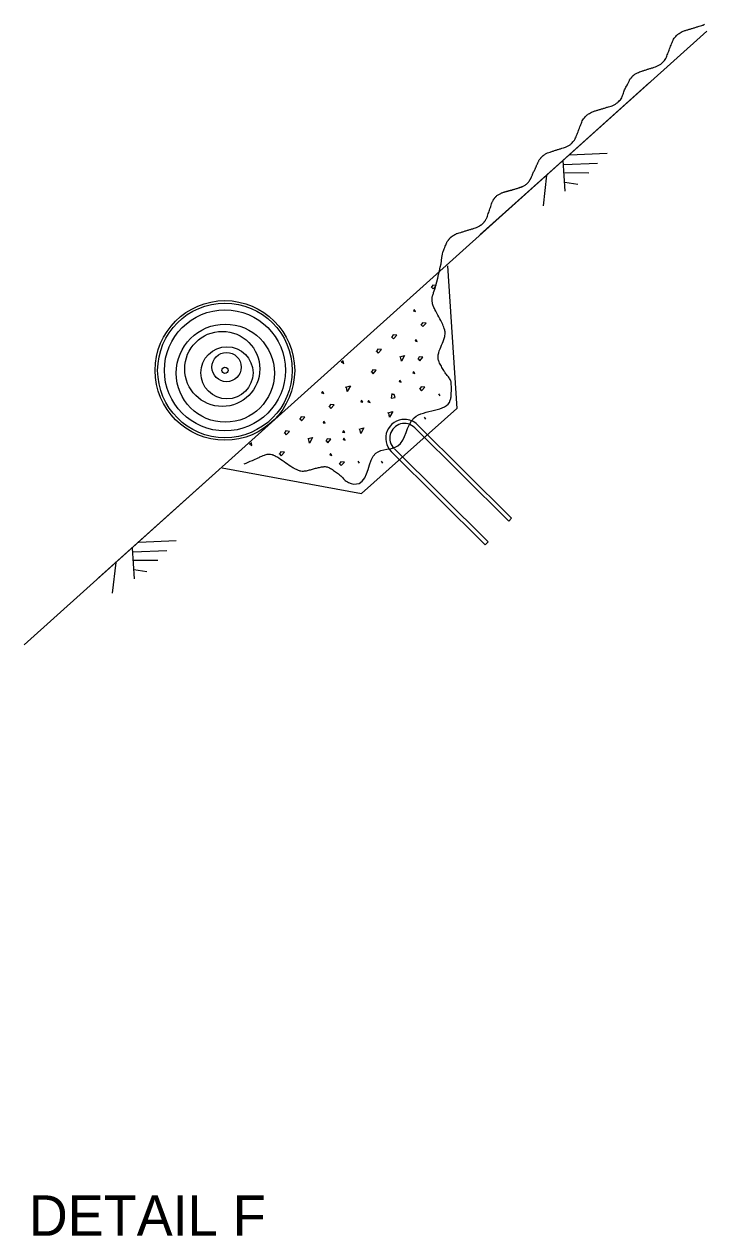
# Model space of a CAD drawing. Extents: x -772.7 to -720.5, y -341.5 to -314.9.
# Drawn here: x -723.51 to -720.48, y -341.39 to -336 of the extents above; entities that cross this region are included whole.
import ezdxf

# ---------------------------------------------------------------- set-up
doc = ezdxf.new("R2010")
doc.units = 0
for name, color, linetype in [('ls_AREA-EC-ROLLED-PRODUCT', 7, 'Continuous'), ('mc_SLOPE-PROTECTION', 7, 'Continuous'), ('str_Misc-Steel-A', 7, 'Continuous'), ('wpc_NO-PLOT', 7, 'Continuous')]:
    doc.layers.add(name, color=color, linetype=linetype)

msp = doc.modelspace()

# ---------------------------------------------------------------- linework, layer by layer
at = {"layer": 'ls_AREA-EC-ROLLED-PRODUCT'}
for p, q in [((-721.6956, -337.1621), (-721.7027, -337.1738)), ((-721.7025, -337.1701), (-721.6938, -337.1798)), ((-721.68, -337.1638), (-721.6956, -337.1621)), ((-721.6938, -337.1798), (-721.68, -337.1638)), ((-721.7776, -337.2722), (-721.7808, -337.2795)), ((-721.7807, -337.2776), (-721.7716, -337.2799)), ((-721.7776, -337.2713), (-721.7777, -337.2731)), ((-721.7716, -337.2799), (-721.7776, -337.2713)), ((-721.7409, -337.3296), (-721.748, -337.3413)), ((-721.7478, -337.3376), (-721.7391, -337.3473)), ((-721.7253, -337.3314), (-721.7409, -337.3296)), ((-721.7391, -337.3473), (-721.7253, -337.3314)), ((-721.8716, -337.384), (-721.8787, -337.3957)), ((-721.8785, -337.392), (-721.8697, -337.4017)), ((-721.8559, -337.3857), (-721.8716, -337.384)), ((-721.8697, -337.4017), (-721.8559, -337.3857)), ((-721.7709, -337.4049), (-721.774, -337.4121)), ((-721.7739, -337.4103), (-721.7648, -337.4126)), ((-721.7708, -337.404), (-721.7709, -337.4058)), ((-721.7648, -337.4126), (-721.7708, -337.404)), ((-721.9397, -337.4471), (-721.9468, -337.4588)), ((-721.9466, -337.4551), (-721.9379, -337.4648)), ((-721.9241, -337.4488), (-721.9397, -337.4471)), ((-721.9379, -337.4648), (-721.9241, -337.4488)), ((-722.0934, -337.4994), (-722.1021, -337.5072)), ((-722.102, -337.5054), (-722.0912, -337.5115)), ((-722.0912, -337.5115), (-722.0934, -337.4994)), ((-721.8425, -337.4808), (-721.8209, -337.4754)), ((-721.8352, -337.5006), (-721.8388, -337.481)), ((-721.8209, -337.4754), (-721.8352, -337.5006)), ((-721.7555, -337.4816), (-721.7626, -337.4932)), ((-721.7624, -337.4896), (-721.7537, -337.4993)), ((-721.7399, -337.4833), (-721.7555, -337.4816)), ((-721.7537, -337.4993), (-721.7399, -337.4833)), ((-721.9622, -337.5394), (-721.9693, -337.5511)), ((-721.9691, -337.5474), (-721.9604, -337.5571)), ((-721.9466, -337.5412), (-721.9622, -337.5394)), ((-721.9604, -337.5571), (-721.9466, -337.5412)), ((-721.7813, -337.5478), (-721.7844, -337.555)), ((-721.7843, -337.5532), (-721.7752, -337.5555)), ((-721.7812, -337.5469), (-721.7813, -337.5487)), ((-721.7752, -337.5555), (-721.7812, -337.5469)), ((-722.1866, -337.6352), (-722.1867, -337.6371)), ((-722.1805, -337.6439), (-722.1866, -337.6352)), ((-722.0829, -337.6156), (-722.0613, -337.6102)), ((-722.0756, -337.6354), (-722.0792, -337.6158)), ((-722.0613, -337.6102), (-722.0756, -337.6354)), ((-721.8416, -337.5863), (-721.8448, -337.5936)), ((-721.8447, -337.5917), (-721.8356, -337.5941)), ((-721.8416, -337.5854), (-721.8417, -337.5873)), ((-721.8356, -337.5941), (-721.8416, -337.5854)), ((-721.747, -337.6142), (-721.7541, -337.6259)), ((-721.7539, -337.6222), (-721.7451, -337.6319)), ((-721.7313, -337.6159), (-721.747, -337.6142)), ((-721.7451, -337.6319), (-721.7313, -337.6159)), ((-722.1866, -337.6362), (-722.1898, -337.6434)), ((-722.1897, -337.6416), (-722.1805, -337.6439)), ((-722.013, -337.6756), (-722.0161, -337.6829)), ((-722.016, -337.681), (-722.0069, -337.6833)), ((-722.0069, -337.6833), (-722.013, -337.6747)), ((-722.013, -337.6747), (-722.013, -337.6765)), ((-721.9807, -337.6763), (-721.9838, -337.6836)), ((-721.9837, -337.6818), (-721.9746, -337.6841)), ((-721.9806, -337.6754), (-721.9807, -337.6773)), ((-721.9746, -337.6841), (-721.9806, -337.6754)), ((-721.8781, -337.6446), (-721.8801, -337.6658)), ((-721.8801, -337.6658), (-721.8633, -337.663)), ((-721.8672, -337.6489), (-721.8764, -337.6484)), ((-721.8633, -337.663), (-721.8672, -337.6489)), ((-721.6619, -337.6551), (-721.6679, -337.6464)), ((-722.1499, -337.6936), (-722.157, -337.7053)), ((-722.1568, -337.7016), (-722.1481, -337.7113)), ((-722.1342, -337.6953), (-722.1499, -337.6936)), ((-722.1481, -337.7113), (-722.1342, -337.6953)), ((-721.8947, -337.7298), (-721.8731, -337.7245)), ((-721.8874, -337.7496), (-721.891, -337.73)), ((-721.8731, -337.7245), (-721.8874, -337.7496)), ((-722.2805, -337.7479), (-722.2876, -337.7596)), ((-722.2874, -337.7559), (-722.2787, -337.7656)), ((-722.2649, -337.7497), (-722.2805, -337.7479)), ((-722.2787, -337.7656), (-722.2649, -337.7497)), ((-722.1798, -337.7688), (-722.183, -337.7761)), ((-722.1829, -337.7742), (-722.1737, -337.7766)), ((-722.1798, -337.7679), (-722.1799, -337.7698)), ((-722.1737, -337.7766), (-722.1798, -337.7679)), ((-721.7259, -337.7587), (-721.7319, -337.7501)), ((-722.3486, -337.8111), (-722.3558, -337.8227)), ((-722.3556, -337.819), (-722.3468, -337.8288)), ((-722.333, -337.8128), (-722.3486, -337.8111)), ((-722.3468, -337.8288), (-722.333, -337.8128)), ((-722.2514, -337.8447), (-722.2298, -337.8394)), ((-722.2442, -337.8646), (-722.2477, -337.8449)), ((-722.2298, -337.8394), (-722.2442, -337.8646)), ((-722.1645, -337.8455), (-722.1716, -337.8572)), ((-722.1488, -337.8472), (-722.1645, -337.8455)), ((-722.1626, -337.8632), (-722.1488, -337.8472)), ((-722.0932, -337.8103), (-722.0964, -337.8176)), ((-722.0962, -337.8157), (-722.0871, -337.818)), ((-722.0913, -337.8437), (-722.0944, -337.851)), ((-722.0943, -337.8491), (-722.0852, -337.8514)), ((-722.0871, -337.818), (-722.0932, -337.8094)), ((-722.0932, -337.8094), (-722.0932, -337.8113)), ((-722.0912, -337.8428), (-722.0913, -337.8447)), ((-722.0852, -337.8514), (-722.0912, -337.8428)), ((-722.0231, -337.8031), (-722.0015, -337.7977)), ((-722.0158, -337.8229), (-722.0194, -337.8033)), ((-722.0015, -337.7977), (-722.0158, -337.8229)), ((-722.5023, -337.8633), (-722.511, -337.8712)), ((-722.511, -337.8693), (-722.5002, -337.8755)), ((-722.5002, -337.8755), (-722.5023, -337.8633)), ((-722.3712, -337.9034), (-722.3783, -337.9151)), ((-722.3555, -337.9051), (-722.3712, -337.9034)), ((-722.1714, -337.8535), (-722.1626, -337.8632)), ((-722.3781, -337.9114), (-722.3694, -337.9211)), ((-722.3694, -337.9211), (-722.3555, -337.9051)), ((-722.1506, -337.9117), (-722.1537, -337.9189)), ((-722.1536, -337.9171), (-722.1445, -337.9194)), ((-722.1505, -337.9108), (-722.1506, -337.9126)), ((-722.1445, -337.9194), (-722.1505, -337.9108)), ((-722.1042, -337.9476), (-722.1113, -337.9593)), ((-722.1111, -337.9556), (-722.1024, -337.9653)), ((-722.0886, -337.9494), (-722.1042, -337.9476)), ((-722.1024, -337.9653), (-722.0886, -337.9494)), ((-722.0214, -337.9539), (-722.0274, -337.9452)), ((-721.9178, -337.9539), (-721.9238, -337.9452))]:
    msp.add_line(p, q, dxfattribs=at)
for centre, radius in [((-722.6198, -337.5418), 0.3102), ((-722.6198, -337.5418), 0.2992), ((-722.6198, -337.5418), 0.2693), ((-722.6181, -337.5541), 0.2182), ((-722.6316, -337.5352), 0.1671), ((-722.6109, -337.5526), 0.1161), ((-722.6125, -337.5269), 0.065), ((-722.6198, -337.5418), 0.014)]:
    msp.add_circle(centre, radius, dxfattribs=at)
for points in [[(-720.8297, -336.2718), (-720.8295, -336.2714), (-720.8293, -336.2709), (-720.8292, -336.2705), (-720.8265, -336.2644), (-720.8239, -336.2584), (-720.8209, -336.2525), (-720.8186, -336.2478), (-720.8152, -336.2438), (-720.812, -336.2398), (-720.81, -336.2373), (-720.808, -336.235), (-720.8058, -336.2328), (-720.8036, -336.2306), (-720.8013, -336.2287), (-720.7988, -336.2269), (-720.7935, -336.2231), (-720.7883, -336.2195), (-720.7823, -336.2173), (-720.7695, -336.2125), (-720.7566, -336.2083), (-720.7437, -336.2041), (-720.7306, -336.1998), (-720.7174, -336.1961), (-720.7044, -336.1917), (-720.6982, -336.1897), (-720.6926, -336.1865), (-720.687, -336.1833), (-720.6816, -336.1802), (-720.6767, -336.1766), (-720.6724, -336.172), (-720.6648, -336.1637), (-720.6586, -336.1548), (-720.6546, -336.1446), (-720.6503, -336.1337), (-720.6461, -336.1228), (-720.6419, -336.1118), (-720.6376, -336.1009), (-720.6333, -336.09), (-720.629, -336.0792), (-720.6249, -336.0691), (-720.6181, -336.0605), (-720.6106, -336.0522), (-720.6085, -336.0499), (-720.6061, -336.0479), (-720.6035, -336.0461), (-720.5952, -336.0407), (-720.5871, -336.0352), (-720.5778, -336.0323), (-720.5645, -336.0282), (-720.5511, -336.0241), (-720.5378, -336.02), (-720.5245, -336.0159), (-720.5112, -336.0118), (-720.4979, -336.0077), (-720.4938, -336.0065), (-720.4901, -336.0046), (-720.4863, -336.0027)], [(-721.2487, -336.6629), (-721.2471, -336.6598), (-721.2454, -336.6567), (-721.2437, -336.6537), (-721.2416, -336.6498), (-721.2398, -336.6456), (-721.238, -336.6416), (-721.2362, -336.6373), (-721.2344, -336.633), (-721.2325, -336.6287), (-721.2299, -336.6226), (-721.2272, -336.6166), (-721.2243, -336.6107), (-721.222, -336.606), (-721.2186, -336.602), (-721.2153, -336.5979), (-721.2134, -336.5955), (-721.2114, -336.5932), (-721.2092, -336.591), (-721.207, -336.5888), (-721.2046, -336.5869), (-721.2021, -336.5851), (-721.1969, -336.5813), (-721.1916, -336.5777), (-721.1856, -336.5755), (-721.1729, -336.5707), (-721.16, -336.5665), (-721.147, -336.5622), (-721.134, -336.558), (-721.1208, -336.5542), (-721.1077, -336.5499), (-721.1016, -336.5479), (-721.096, -336.5447), (-721.0903, -336.5415), (-721.0849, -336.5384), (-721.0801, -336.5348), (-721.0758, -336.5302), (-721.0682, -336.5219), (-721.0619, -336.513), (-721.0579, -336.5028), (-721.0536, -336.4919), (-721.0495, -336.4809), (-721.0452, -336.47), (-721.0409, -336.4591), (-721.0367, -336.4482), (-721.0323, -336.4373), (-721.0283, -336.4273), (-721.0214, -336.4187), (-721.014, -336.4104), (-721.0118, -336.408), (-721.0095, -336.4061), (-721.0068, -336.4043), (-720.9986, -336.3989), (-720.9904, -336.3934), (-720.9811, -336.3905), (-720.9678, -336.3864), (-720.9545, -336.3823), (-720.9412, -336.3782), (-720.9278, -336.3741), (-720.9145, -336.37), (-720.9012, -336.3659), (-720.8949, -336.3639), (-720.8892, -336.3606), (-720.8834, -336.3574), (-720.8779, -336.3543), (-720.8728, -336.3507), (-720.8683, -336.3461), (-720.8607, -336.3382), (-720.8545, -336.3295), (-720.851, -336.3195), (-720.8472, -336.3087), (-720.8434, -336.2978), (-720.8407, -336.2899), (-720.8366, -336.2818), (-720.8297, -336.2718)], [(-721.6582, -337.0673), (-721.6529, -337.0226), (-721.6486, -337.0117), (-721.6444, -337.0008), (-721.6401, -336.9899), (-721.6357, -336.979), (-721.6337, -336.974), (-721.6309, -336.9693), (-721.6278, -336.9648), (-721.6262, -336.9625), (-721.6245, -336.9604), (-721.6227, -336.9583), (-721.621, -336.9562), (-721.6193, -336.9541), (-721.6174, -336.9521), (-721.6152, -336.9498), (-721.6128, -336.9478), (-721.6102, -336.946), (-721.6082, -336.9446), (-721.6062, -336.9433), (-721.6041, -336.942), (-721.602, -336.9407), (-721.6, -336.9394), (-721.5978, -336.9382), (-721.5936, -336.9358), (-721.5892, -336.9337), (-721.5846, -336.9322), (-721.5712, -336.9281), (-721.5579, -336.924), (-721.5446, -336.9199), (-721.5313, -336.9158), (-721.518, -336.9117), (-721.5046, -336.9076), (-721.4984, -336.9056), (-721.4926, -336.9023), (-721.4869, -336.8991), (-721.4841, -336.8975), (-721.4814, -336.8958), (-721.4788, -336.8939), (-721.4763, -336.892), (-721.474, -336.89), (-721.4717, -336.8877), (-721.4699, -336.8858), (-721.4682, -336.8839), (-721.4665, -336.8818), (-721.4648, -336.8797), (-721.4631, -336.8777), (-721.4617, -336.8754), (-721.4588, -336.8709), (-721.4562, -336.8662), (-721.4544, -336.8612), (-721.4506, -336.8503), (-721.4468, -336.8395), (-721.4431, -336.8286), (-721.4393, -336.8178), (-721.4356, -336.8069), (-721.4318, -336.796), (-721.4301, -336.791), (-721.4275, -336.7863), (-721.4246, -336.7818), (-721.4232, -336.7795), (-721.4216, -336.7774), (-721.4199, -336.7753), (-721.4183, -336.7732), (-721.4166, -336.7713), (-721.4147, -336.7694), (-721.41, -336.7647), (-721.4047, -336.761), (-721.3989, -336.7578), (-721.3928, -336.7545), (-721.3865, -336.7515), (-721.3799, -336.7495), (-721.3764, -336.7484), (-721.3728, -336.7474), (-721.3692, -336.7464), (-721.3657, -336.7454), (-721.3621, -336.7445), (-721.3585, -336.7435), (-721.355, -336.7426), (-721.3514, -336.7416), (-721.3478, -336.7407), (-721.3442, -336.7397), (-721.3407, -336.7387), (-721.3371, -336.7377), (-721.3302, -336.7357), (-721.3234, -336.7336), (-721.3165, -336.7313), (-721.3131, -336.7302), (-721.3097, -336.729), (-721.3063, -336.7278), (-721.3028, -336.7267), (-721.2993, -336.7254), (-721.2959, -336.7241), (-721.2896, -336.7217), (-721.284, -336.7179), (-721.2788, -336.7135), (-721.2736, -336.7092), (-721.2692, -336.7044), (-721.2656, -336.6989), (-721.2638, -336.6961), (-721.2622, -336.6933), (-721.2606, -336.6904), (-721.259, -336.6875), (-721.2572, -336.6846), (-721.256, -336.6815), (-721.2536, -336.6753), (-721.2511, -336.6691), (-721.2487, -336.6629)]]:
    msp.add_open_spline(points, degree=3, dxfattribs=at)
for points in [[(-721.6142, -337.6597), (-721.6134, -337.6013), (-721.6164, -337.5854), (-721.6255, -337.5709), (-721.6369, -337.5568), (-721.6423, -337.5497), (-721.6469, -337.5424), (-721.6573, -337.5234), (-721.6673, -337.5042), (-721.6703, -337.4965), (-721.6717, -337.4886), (-721.6709, -337.4722), (-721.6597, -337.4383), (-721.6457, -337.404), (-721.6414, -337.3872), (-721.6406, -337.3749), (-721.641, -337.3709), (-721.6425, -337.3623), (-721.6512, -337.3371), (-721.6687, -337.3038), (-721.6865, -337.2707), (-721.6933, -337.2541), (-721.6959, -337.2458), (-721.6968, -337.2416), (-721.6976, -337.2375), (-721.6982, -337.2241), (-721.696, -337.2102), (-721.6916, -337.1958), (-721.6582, -337.0673)], [(-722.089, -338.0268), (-722.0702, -338.0405), (-722.0235, -338.044), (-721.9481, -337.9097), (-721.8514, -337.8776), (-721.7783, -337.7525), (-721.6174, -337.6746), (-721.6142, -337.6597)], [(-722.5346, -337.9579), (-722.4978, -337.9418), (-722.4722, -337.9308), (-722.4554, -337.9224), (-722.4443, -337.9183), (-722.4276, -337.9144), (-722.4218, -337.9146), (-722.4118, -337.9156), (-722.4078, -337.9169), (-722.4038, -337.9183), (-722.3958, -337.9218), (-722.3801, -337.9306), (-722.3494, -337.9521), (-722.3184, -337.9734), (-722.3067, -337.98), (-722.3006, -337.9826), (-722.2943, -337.9851), (-722.286, -337.9876), (-722.2821, -337.9884), (-722.2698, -337.9891), (-722.2526, -337.9868), (-722.2436, -337.9845), (-722.2347, -337.982), (-722.2258, -337.9794), (-722.2168, -337.977), (-722.2082, -337.9748), (-722.1995, -337.9729), (-722.1907, -337.9712), (-722.1818, -337.9698), (-722.1655, -337.9709), (-722.1578, -337.9733), (-722.1505, -337.9772), (-722.1326, -337.9893), (-722.115, -338.0019), (-722.1083, -338.0074), (-722.1019, -338.0136), (-722.0893, -338.0265), (-722.089, -338.0268)]]:
    msp.add_spline(points, degree=3, dxfattribs=at)
at = {"layer": 'mc_SLOPE-PROTECTION'}
for p, q in [((-720.4768, -336.0337), (-723.5125, -338.7619)), ((-721.2657, -336.7419), (-720.7317, -336.2619)), ((-721.4848, -336.9376), (-721.0477, -336.5458)), ((-721.1171, -336.6089), (-721.1081, -336.7452)), ((-721.0876, -336.5829), (-720.9201, -336.5756)), ((-721.1125, -336.6264), (-720.9629, -336.62)), ((-721.1085, -336.6626), (-721.0017, -336.6633)), ((-721.1898, -336.6733), (-721.205, -336.8095)), ((-721.1087, -336.7043), (-721.0508, -336.7133)), ((-721.6294, -337.0765), (-721.589, -337.7116)), ((-721.589, -337.7116), (-722.013, -338.0884)), ((-723.1816, -338.4645), (-722.6475, -337.9845)), ((-722.6324, -337.9746), (-722.013, -338.0884)), ((-723.033, -338.3315), (-723.0239, -338.4678)), ((-723.0034, -338.3055), (-722.836, -338.2982)), ((-723.0284, -338.3491), (-722.8787, -338.3426)), ((-723.0243, -338.3852), (-722.9175, -338.3859)), ((-723.1056, -338.3959), (-723.1209, -338.5321)), ((-723.0245, -338.4269), (-722.9667, -338.4359))]:
    msp.add_line(p, q, dxfattribs=at)
at = {"layer": 'str_Misc-Steel-A'}
for p, q in [((-721.3447, -338.199), (-721.7629, -337.7837)), ((-721.3576, -338.212), (-721.775, -337.7975)), ((-721.4622, -338.3173), (-721.8804, -337.9019)), ((-721.4493, -338.3043), (-721.8662, -337.8903)), ((-721.3576, -338.212), (-721.3447, -338.199)), ((-721.4622, -338.3173), (-721.4493, -338.3043))]:
    msp.add_line(p, q, dxfattribs=at)
for radius, start, end in [(0.0833, 89.2817, 225.1957), (0.065, 45.1951, 225.1957), (0.0833, 45.1951, 89.2817)]:
    msp.add_arc((-721.8217, -337.8428), radius, start, end, dxfattribs=at)

# ---------------------------------------------------------------- texts
at = {"layer": 'wpc_NO-PLOT'}
msp.add_text('DETAIL F', height=0.17952, dxfattribs=at).set_placement((-723.4923, -341.3893))

doc.saveas('drawing.dxf')
